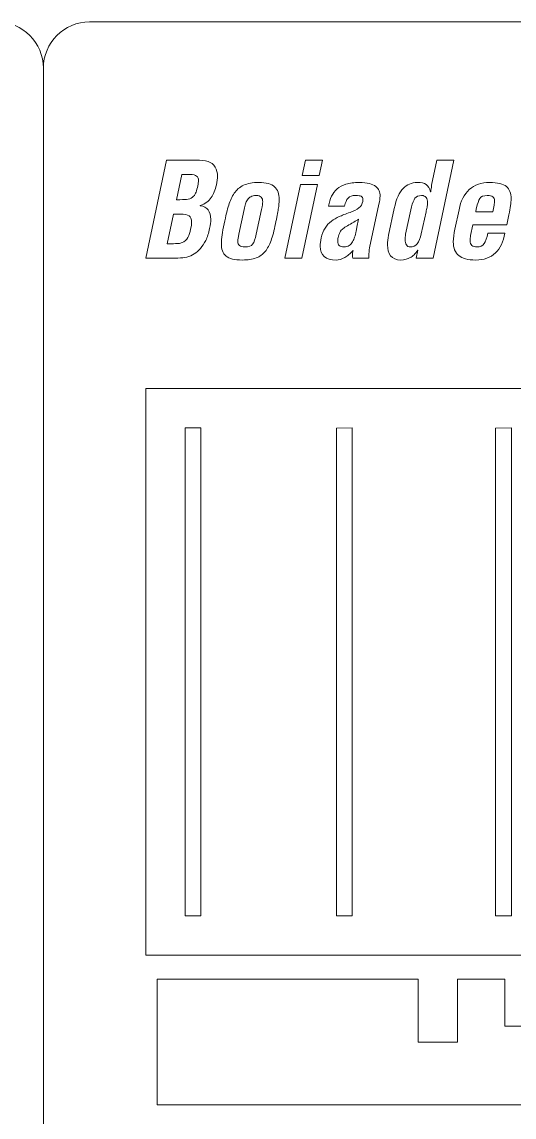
# Model space of a CAD drawing. Header units: centimetres. Extents: x -47.2 to 47.8, y -16.6 to 12.4.
# Drawn here: x 28.65 to 31.84, y 5.3 to 12.4 of the extents above; entities that cross this region are included whole.
import ezdxf

# ---------------------------------------------------------------- set-up
doc = ezdxf.new("R2010")
doc.units = ezdxf.units.CM
doc.header["$MEASUREMENT"] = 0
doc.layers.add('Camada 1', color=7, linetype='Continuous')

msp = doc.modelspace()

# ---------------------------------------------------------------- linework, layer by layer
at = {"layer": 'Camada 1', "color": 6, "lineweight": 9}
for points in [[(10.08972, 12.40298), (10.08972, 12.40298), (28.48972, 12.40298), (28.48972, 12.40298), (28.48972, 12.40298), (28.65472, 12.40298), (28.78972, 12.26798), (28.78972, 12.10298), (28.78972, 12.10298), (28.78972, 12.10298), (28.78972, -16.29702), (28.78972, -16.29702), (28.78972, -16.29702), (28.78972, -16.46202), (28.65472, -16.59702), (28.48972, -16.59702), (28.48972, -16.59702), (28.48972, -16.59702), (10.08972, -16.59702), (10.08972, -16.59702), (10.08972, -16.59702), (9.92472, -16.59702), (9.78972, -16.46202), (9.78972, -16.29702), (9.78972, -16.29702), (9.78972, -16.29702), (9.78972, 12.10298), (9.78972, 12.10298), (9.78972, 12.10298), (9.78972, 12.26798), (9.92472, 12.40298), (10.08972, 12.40298)], [(29.08972, 12.40298), (29.08972, 12.40298), (47.48972, 12.40298), (47.48972, 12.40298), (47.48972, 12.40298), (47.65472, 12.40298), (47.78972, 12.26798), (47.78972, 12.10298), (47.78972, 12.10298), (47.78972, 12.10298), (47.78972, -16.29702), (47.78972, -16.29702), (47.78972, -16.29702), (47.78972, -16.46202), (47.65472, -16.59702), (47.48972, -16.59702), (47.48972, -16.59702), (47.48972, -16.59702), (29.08972, -16.59702), (29.08972, -16.59702), (29.08972, -16.59702), (28.92472, -16.59702), (28.78972, -16.46202), (28.78972, -16.29702), (28.78972, -16.29702), (28.78972, -16.29702), (28.78972, 12.10298), (28.78972, 12.10298), (28.78972, 12.10298), (28.78972, 12.26798), (28.92472, 12.40298), (29.08972, 12.40298)]]:
    msp.add_open_spline(points, degree=3, knots=[0, 0, 0, 0, 0.1111111, 0.1111111, 0.1111111, 0.1111111, 0.2222222, 0.2222222, 0.2222222, 0.2222222, 0.3333333, 0.3333333, 0.3333333, 0.3333333, 0.4444444, 0.4444444, 0.4444444, 0.4444444, 0.5555556, 0.5555556, 0.5555556, 0.5555556, 0.6666667, 0.6666667, 0.6666667, 0.6666667, 0.7777778, 0.7777778, 0.7777778, 0.7777778, 1, 1, 1, 1], dxfattribs=at)
at = {"layer": 'Camada 1', "color": 5, "lineweight": 9}
for points, knots in [([(29.66281, 10.87192), (29.70514, 10.87192), (29.74042, 10.88095), (29.76864, 10.89901), (29.76864, 10.89901), (29.79687, 10.91708), (29.8217, 10.94614), (29.84315, 10.98622), (29.84315, 10.98622), (29.85331, 11.00767), (29.8615, 11.03363), (29.86771, 11.06411), (29.86771, 11.06411), (29.87279, 11.08613), (29.87533, 11.1056), (29.87533, 11.12253), (29.87533, 11.12253), (29.87533, 11.14793), (29.86982, 11.16825), (29.85882, 11.18349), (29.85882, 11.18349), (29.84781, 11.19873), (29.83045, 11.20805), (29.80674, 11.21143), (29.80674, 11.21143), (29.80674, 11.21143), (29.80759, 11.21313), (29.80759, 11.21313), (29.80759, 11.21313), (29.8392, 11.22385), (29.86277, 11.24064), (29.87829, 11.2635), (29.87829, 11.2635), (29.89381, 11.28636), (29.90496, 11.31388), (29.91173, 11.34606), (29.91173, 11.34606), (29.91681, 11.3692), (29.91935, 11.38811), (29.91935, 11.40278), (29.91935, 11.40278), (29.91935, 11.42423), (29.91455, 11.44342), (29.90496, 11.46036), (29.90496, 11.46036), (29.89367, 11.47955), (29.87787, 11.49211), (29.85755, 11.49803), (29.85755, 11.49803), (29.83723, 11.50396), (29.81126, 11.50692), (29.77965, 11.50692), (29.77965, 11.50692), (29.77965, 11.50692), (29.5883, 11.50692), (29.5883, 11.50692), (29.5883, 11.50692), (29.5883, 11.50692), (29.45368, 10.87192), (29.45368, 10.87192), (29.45368, 10.87192), (29.45368, 10.87192), (29.66281, 10.87192), (29.66281, 10.87192)], [0, 0, 0, 0, 0.0588235, 0.0588235, 0.0588235, 0.0588235, 0.1176471, 0.1176471, 0.1176471, 0.1176471, 0.1764706, 0.1764706, 0.1764706, 0.1764706, 0.2352941, 0.2352941, 0.2352941, 0.2352941, 0.2941176, 0.2941176, 0.2941176, 0.2941176, 0.3529412, 0.3529412, 0.3529412, 0.3529412, 0.4117647, 0.4117647, 0.4117647, 0.4117647, 0.4705882, 0.4705882, 0.4705882, 0.4705882, 0.5294118, 0.5294118, 0.5294118, 0.5294118, 0.5882353, 0.5882353, 0.5882353, 0.5882353, 0.6470588, 0.6470588, 0.6470588, 0.6470588, 0.7058824, 0.7058824, 0.7058824, 0.7058824, 0.7647059, 0.7647059, 0.7647059, 0.7647059, 0.8235294, 0.8235294, 0.8235294, 0.8235294, 0.8823529, 0.8823529, 0.8823529, 0.8823529, 1, 1, 1, 1]), ([(30.57891, 11.40702), (30.57891, 11.40702), (30.60008, 11.50692), (30.60008, 11.50692), (30.60008, 11.50692), (30.60008, 11.50692), (30.49001, 11.50692), (30.49001, 11.50692), (30.49001, 11.50692), (30.49001, 11.50692), (30.46885, 11.40702), (30.46885, 11.40702), (30.46885, 11.40702), (30.46885, 11.40702), (30.57891, 11.40702), (30.57891, 11.40702)], [0, 0, 0, 0, 0.2, 0.2, 0.2, 0.2, 0.4, 0.4, 0.4, 0.4, 0.6, 0.6, 0.6, 0.6, 1, 1, 1, 1]), ([(31.20799, 10.87192), (31.20799, 10.87192), (31.31806, 10.87192), (31.31806, 10.87192), (31.31806, 10.87192), (31.31806, 10.87192), (31.45268, 11.50692), (31.45268, 11.50692), (31.45268, 11.50692), (31.45268, 11.50692), (31.34261, 11.50692), (31.34261, 11.50692), (31.34261, 11.50692), (31.34261, 11.50692), (31.3079, 11.34352), (31.3079, 11.34352), (31.3079, 11.34352), (31.30508, 11.32828), (31.30338, 11.31416), (31.30282, 11.30118), (31.30282, 11.30118), (31.30282, 11.30118), (31.30112, 11.30118), (31.30112, 11.30118), (31.30112, 11.30118), (31.29492, 11.3232), (31.28518, 11.33886), (31.27191, 11.34817), (31.27191, 11.34817), (31.25865, 11.35749), (31.23988, 11.36214), (31.21561, 11.36214), (31.21561, 11.36214), (31.17779, 11.36101), (31.14675, 11.34817), (31.12248, 11.32362), (31.12248, 11.32362), (31.09821, 11.29907), (31.07901, 11.25546), (31.0649, 11.19281), (31.0649, 11.19281), (31.0649, 11.19281), (31.02765, 11.02009), (31.02765, 11.02009), (31.02765, 11.02009), (31.0237, 10.99638), (31.02172, 10.97578), (31.02172, 10.95828), (31.02172, 10.95828), (31.02172, 10.92836), (31.02836, 10.90438), (31.04162, 10.88631), (31.04162, 10.88631), (31.05488, 10.86825), (31.07732, 10.85922), (31.10893, 10.85922), (31.10893, 10.85922), (31.13264, 10.86035), (31.15282, 10.86543), (31.16947, 10.87446), (31.16947, 10.87446), (31.18612, 10.88349), (31.20206, 10.89958), (31.2173, 10.92272), (31.2173, 10.92272), (31.2173, 10.92272), (31.219, 10.92272), (31.219, 10.92272), (31.219, 10.92272), (31.219, 10.92272), (31.20799, 10.87192), (31.20799, 10.87192)], [0, 0, 0, 0, 0.0526316, 0.0526316, 0.0526316, 0.0526316, 0.1052632, 0.1052632, 0.1052632, 0.1052632, 0.1578947, 0.1578947, 0.1578947, 0.1578947, 0.2105263, 0.2105263, 0.2105263, 0.2105263, 0.2631579, 0.2631579, 0.2631579, 0.2631579, 0.3157895, 0.3157895, 0.3157895, 0.3157895, 0.3684211, 0.3684211, 0.3684211, 0.3684211, 0.4210526, 0.4210526, 0.4210526, 0.4210526, 0.4736842, 0.4736842, 0.4736842, 0.4736842, 0.5263158, 0.5263158, 0.5263158, 0.5263158, 0.5789474, 0.5789474, 0.5789474, 0.5789474, 0.6315789, 0.6315789, 0.6315789, 0.6315789, 0.6842105, 0.6842105, 0.6842105, 0.6842105, 0.7368421, 0.7368421, 0.7368421, 0.7368421, 0.7894737, 0.7894737, 0.7894737, 0.7894737, 0.8421053, 0.8421053, 0.8421053, 0.8421053, 0.8947368, 0.8947368, 0.8947368, 0.8947368, 1, 1, 1, 1]), ([(29.65265, 11.25038), (29.65265, 11.25038), (29.68736, 11.41379), (29.68736, 11.41379), (29.68736, 11.41379), (29.68736, 11.41379), (29.7424, 11.41379), (29.7424, 11.41379), (29.7424, 11.41379), (29.76159, 11.41322), (29.77528, 11.4097), (29.78346, 11.40321), (29.78346, 11.40321), (29.79165, 11.39671), (29.79574, 11.3867), (29.79574, 11.37315), (29.79574, 11.37315), (29.79574, 11.36468), (29.79433, 11.35396), (29.7915, 11.34098), (29.7915, 11.34098), (29.78755, 11.32404), (29.7836, 11.31021), (29.77965, 11.29949), (29.77965, 11.29949), (29.7757, 11.28876), (29.77062, 11.27973), (29.76441, 11.27239), (29.76441, 11.27239), (29.75482, 11.2628), (29.74324, 11.25673), (29.7297, 11.25419), (29.7297, 11.25419), (29.71615, 11.25165), (29.69781, 11.25038), (29.67466, 11.25038), (29.67466, 11.25038), (29.67466, 11.25038), (29.65265, 11.25038), (29.65265, 11.25038)], [0, 0, 0, 0, 0.0909091, 0.0909091, 0.0909091, 0.0909091, 0.1818182, 0.1818182, 0.1818182, 0.1818182, 0.2727273, 0.2727273, 0.2727273, 0.2727273, 0.3636364, 0.3636364, 0.3636364, 0.3636364, 0.4545455, 0.4545455, 0.4545455, 0.4545455, 0.5454545, 0.5454545, 0.5454545, 0.5454545, 0.6363636, 0.6363636, 0.6363636, 0.6363636, 0.7272727, 0.7272727, 0.7272727, 0.7272727, 0.8181818, 0.8181818, 0.8181818, 0.8181818, 1, 1, 1, 1]), ([(30.08022, 10.85922), (30.11578, 10.85922), (30.14541, 10.86374), (30.16912, 10.87277), (30.16912, 10.87277), (30.19283, 10.8818), (30.21244, 10.89563), (30.22796, 10.91425), (30.22796, 10.91425), (30.24349, 10.93288), (30.25633, 10.95645), (30.26649, 10.98495), (30.26649, 10.98495), (30.27665, 11.01346), (30.28624, 11.04972), (30.29528, 11.09375), (30.29528, 11.09375), (30.30374, 11.13495), (30.30981, 11.16684), (30.31348, 11.18942), (30.31348, 11.18942), (30.31715, 11.212), (30.31898, 11.2326), (30.31898, 11.25123), (30.31898, 11.25123), (30.31898, 11.28848), (30.3091, 11.31628), (30.28935, 11.33463), (30.28935, 11.33463), (30.26959, 11.35297), (30.23544, 11.36214), (30.1869, 11.36214), (30.1869, 11.36214), (30.14683, 11.36214), (30.11395, 11.35607), (30.08826, 11.34394), (30.08826, 11.34394), (30.06258, 11.3318), (30.04226, 11.31445), (30.0273, 11.29187), (30.0273, 11.29187), (30.01235, 11.26929), (30.00049, 11.24361), (29.99174, 11.21482), (29.99174, 11.21482), (29.98299, 11.18603), (29.97298, 11.14568), (29.96169, 11.09375), (29.96169, 11.09375), (29.94983, 11.03956), (29.94391, 10.99751), (29.94391, 10.96759), (29.94391, 10.96759), (29.94391, 10.92978), (29.95407, 10.90226), (29.97439, 10.88504), (29.97439, 10.88504), (29.99471, 10.86783), (30.02999, 10.85922), (30.08022, 10.85922)], [0, 0, 0, 0, 0.0625, 0.0625, 0.0625, 0.0625, 0.125, 0.125, 0.125, 0.125, 0.1875, 0.1875, 0.1875, 0.1875, 0.25, 0.25, 0.25, 0.25, 0.3125, 0.3125, 0.3125, 0.3125, 0.375, 0.375, 0.375, 0.375, 0.4375, 0.4375, 0.4375, 0.4375, 0.5, 0.5, 0.5, 0.5, 0.5625, 0.5625, 0.5625, 0.5625, 0.625, 0.625, 0.625, 0.625, 0.6875, 0.6875, 0.6875, 0.6875, 0.75, 0.75, 0.75, 0.75, 0.8125, 0.8125, 0.8125, 0.8125, 0.875, 0.875, 0.875, 0.875, 1, 1, 1, 1]), ([(30.90064, 10.87192), (30.90064, 10.87361), (30.90064, 10.87615), (30.90064, 10.87954), (30.90064, 10.87954), (30.90064, 10.88462), (30.90064, 10.88716), (30.90064, 10.88716), (30.90064, 10.88716), (30.90064, 10.90466), (30.90234, 10.92187), (30.90572, 10.93881), (30.90572, 10.93881), (30.90572, 10.93881), (30.96584, 11.22075), (30.96584, 11.22075), (30.96584, 11.22075), (30.97092, 11.24163), (30.97346, 11.25913), (30.97346, 11.27324), (30.97346, 11.27324), (30.97346, 11.28622), (30.97134, 11.29794), (30.96711, 11.30838), (30.96711, 11.30838), (30.96288, 11.31882), (30.95568, 11.32813), (30.94552, 11.33632), (30.94552, 11.33632), (30.93536, 11.3445), (30.92153, 11.35085), (30.90403, 11.35537), (30.90403, 11.35537), (30.88653, 11.35988), (30.86452, 11.36214), (30.83799, 11.36214), (30.83799, 11.36214), (30.80469, 11.36214), (30.77618, 11.35847), (30.75248, 11.35114), (30.75248, 11.35114), (30.72877, 11.3438), (30.70944, 11.33336), (30.69448, 11.31981), (30.69448, 11.31981), (30.67952, 11.30626), (30.66767, 11.29046), (30.65892, 11.27239), (30.65892, 11.27239), (30.65017, 11.25433), (30.64326, 11.23288), (30.63818, 11.20805), (30.63818, 11.20805), (30.63818, 11.20805), (30.74316, 11.20805), (30.74316, 11.20805), (30.74316, 11.20805), (30.74824, 11.23175), (30.75586, 11.24925), (30.76602, 11.26054), (30.76602, 11.26054), (30.77618, 11.27183), (30.79284, 11.27747), (30.81598, 11.27747), (30.81598, 11.27747), (30.83235, 11.27747), (30.84406, 11.27592), (30.85111, 11.27282), (30.85111, 11.27282), (30.85817, 11.26971), (30.86198, 11.26308), (30.86254, 11.25292), (30.86254, 11.25292), (30.86254, 11.23373), (30.85704, 11.21807), (30.84603, 11.20593), (30.84603, 11.20593), (30.83503, 11.1938), (30.81682, 11.18293), (30.79142, 11.17333), (30.79142, 11.17333), (30.79142, 11.17333), (30.77872, 11.16825), (30.77872, 11.16825), (30.77872, 11.16825), (30.74937, 11.15753), (30.72595, 11.14822), (30.70845, 11.14031), (30.70845, 11.14031), (30.69095, 11.13241), (30.67416, 11.12253), (30.65807, 11.11068), (30.65807, 11.11068), (30.64199, 11.09883), (30.62816, 11.08401), (30.61659, 11.06623), (30.61659, 11.06623), (30.60502, 11.04845), (30.59669, 11.02714), (30.59161, 11.00231), (30.59161, 11.00231), (30.58709, 10.98199), (30.58484, 10.96421), (30.58484, 10.94897), (30.58484, 10.94897), (30.58484, 10.88914), (30.61955, 10.85922), (30.68898, 10.85922), (30.68898, 10.85922), (30.70704, 10.85922), (30.72567, 10.86458), (30.74486, 10.87531), (30.74486, 10.87531), (30.76236, 10.8849), (30.78014, 10.90014), (30.7982, 10.92103), (30.7982, 10.92103), (30.7982, 10.92103), (30.79989, 10.92103), (30.79989, 10.92103), (30.79989, 10.92103), (30.79594, 10.90861), (30.79396, 10.8976), (30.79396, 10.88801), (30.79396, 10.88801), (30.79396, 10.88236), (30.79481, 10.877), (30.7965, 10.87192), (30.7965, 10.87192), (30.7965, 10.87192), (30.90064, 10.87192), (30.90064, 10.87192)], [0, 0, 0, 0, 0.0294118, 0.0294118, 0.0294118, 0.0294118, 0.0588235, 0.0588235, 0.0588235, 0.0588235, 0.0882353, 0.0882353, 0.0882353, 0.0882353, 0.1176471, 0.1176471, 0.1176471, 0.1176471, 0.1470588, 0.1470588, 0.1470588, 0.1470588, 0.1764706, 0.1764706, 0.1764706, 0.1764706, 0.2058824, 0.2058824, 0.2058824, 0.2058824, 0.2352941, 0.2352941, 0.2352941, 0.2352941, 0.2647059, 0.2647059, 0.2647059, 0.2647059, 0.2941176, 0.2941176, 0.2941176, 0.2941176, 0.3235294, 0.3235294, 0.3235294, 0.3235294, 0.3529412, 0.3529412, 0.3529412, 0.3529412, 0.3823529, 0.3823529, 0.3823529, 0.3823529, 0.4117647, 0.4117647, 0.4117647, 0.4117647, 0.4411765, 0.4411765, 0.4411765, 0.4411765, 0.4705882, 0.4705882, 0.4705882, 0.4705882, 0.5, 0.5, 0.5, 0.5, 0.5294118, 0.5294118, 0.5294118, 0.5294118, 0.5588235, 0.5588235, 0.5588235, 0.5588235, 0.5882353, 0.5882353, 0.5882353, 0.5882353, 0.6176471, 0.6176471, 0.6176471, 0.6176471, 0.6470588, 0.6470588, 0.6470588, 0.6470588, 0.6764706, 0.6764706, 0.6764706, 0.6764706, 0.7058824, 0.7058824, 0.7058824, 0.7058824, 0.7352941, 0.7352941, 0.7352941, 0.7352941, 0.7647059, 0.7647059, 0.7647059, 0.7647059, 0.7941176, 0.7941176, 0.7941176, 0.7941176, 0.8235294, 0.8235294, 0.8235294, 0.8235294, 0.8529412, 0.8529412, 0.8529412, 0.8529412, 0.8823529, 0.8823529, 0.8823529, 0.8823529, 0.9117647, 0.9117647, 0.9117647, 0.9117647, 0.9411765, 0.9411765, 0.9411765, 0.9411765, 1, 1, 1, 1]), ([(31.45946, 11.05988), (31.45212, 11.02884), (31.44845, 11.00146), (31.44845, 10.97775), (31.44845, 10.97775), (31.44845, 10.93711), (31.46016, 10.9072), (31.48359, 10.88801), (31.48359, 10.88801), (31.50701, 10.86882), (31.54356, 10.85922), (31.59323, 10.85922), (31.59323, 10.85922), (31.64742, 10.85922), (31.69017, 10.87446), (31.7215, 10.90494), (31.7215, 10.90494), (31.75283, 10.93542), (31.77329, 10.97832), (31.78288, 11.03363), (31.78288, 11.03363), (31.78288, 11.03363), (31.67282, 11.03363), (31.67282, 11.03363), (31.67282, 11.03363), (31.66717, 11.00259), (31.65899, 10.97987), (31.64826, 10.96548), (31.64826, 10.96548), (31.63754, 10.95108), (31.6223, 10.94389), (31.60254, 10.94389), (31.60254, 10.94389), (31.58787, 10.94389), (31.57672, 10.94699), (31.5691, 10.9532), (31.5691, 10.9532), (31.56148, 10.95941), (31.55767, 10.9707), (31.55767, 10.98707), (31.55767, 10.98707), (31.55767, 10.99553), (31.5588, 11.00598), (31.56106, 11.01839), (31.56106, 11.01839), (31.56106, 11.01839), (31.57545, 11.08782), (31.57545, 11.08782), (31.57545, 11.08782), (31.57545, 11.08782), (31.79558, 11.08782), (31.79558, 11.08782), (31.79558, 11.08782), (31.79558, 11.08782), (31.80913, 11.15217), (31.80913, 11.15217), (31.80913, 11.15217), (31.81873, 11.19732), (31.82353, 11.23175), (31.82353, 11.25546), (31.82353, 11.25546), (31.82353, 11.29159), (31.81322, 11.3184), (31.79262, 11.3359), (31.79262, 11.3359), (31.77202, 11.35339), (31.73604, 11.36214), (31.68467, 11.36214), (31.68467, 11.36214), (31.63048, 11.36214), (31.58632, 11.34676), (31.55217, 11.316), (31.55217, 11.316), (31.51802, 11.28524), (31.49615, 11.24163), (31.48655, 11.18519), (31.48655, 11.18519), (31.48655, 11.18519), (31.45946, 11.05988), (31.45946, 11.05988)], [0, 0, 0, 0, 0.047619, 0.047619, 0.047619, 0.047619, 0.0952381, 0.0952381, 0.0952381, 0.0952381, 0.1428571, 0.1428571, 0.1428571, 0.1428571, 0.1904762, 0.1904762, 0.1904762, 0.1904762, 0.2380952, 0.2380952, 0.2380952, 0.2380952, 0.2857143, 0.2857143, 0.2857143, 0.2857143, 0.3333333, 0.3333333, 0.3333333, 0.3333333, 0.3809524, 0.3809524, 0.3809524, 0.3809524, 0.4285714, 0.4285714, 0.4285714, 0.4285714, 0.4761905, 0.4761905, 0.4761905, 0.4761905, 0.5238095, 0.5238095, 0.5238095, 0.5238095, 0.5714286, 0.5714286, 0.5714286, 0.5714286, 0.6190476, 0.6190476, 0.6190476, 0.6190476, 0.6666667, 0.6666667, 0.6666667, 0.6666667, 0.7142857, 0.7142857, 0.7142857, 0.7142857, 0.7619048, 0.7619048, 0.7619048, 0.7619048, 0.8095238, 0.8095238, 0.8095238, 0.8095238, 0.8571429, 0.8571429, 0.8571429, 0.8571429, 0.9047619, 0.9047619, 0.9047619, 0.9047619, 1, 1, 1, 1]), ([(30.46546, 10.87192), (30.46546, 10.87192), (30.56706, 11.34944), (30.56706, 11.34944), (30.56706, 11.34944), (30.56706, 11.34944), (30.45699, 11.34944), (30.45699, 11.34944), (30.45699, 11.34944), (30.45699, 11.34944), (30.35539, 10.87192), (30.35539, 10.87192), (30.35539, 10.87192), (30.35539, 10.87192), (30.46546, 10.87192), (30.46546, 10.87192)], [0, 0, 0, 0, 0.2, 0.2, 0.2, 0.2, 0.4, 0.4, 0.4, 0.4, 0.6, 0.6, 0.6, 0.6, 1, 1, 1, 1]), ([(30.09123, 11.18688), (30.09461, 11.20156), (30.09772, 11.21369), (30.10054, 11.22329), (30.10054, 11.22329), (30.10336, 11.23288), (30.10746, 11.24177), (30.11282, 11.24996), (30.11282, 11.24996), (30.11818, 11.25814), (30.12538, 11.26477), (30.13441, 11.26985), (30.13441, 11.26985), (30.14344, 11.27493), (30.15501, 11.27747), (30.16912, 11.27747), (30.16912, 11.27747), (30.18493, 11.27747), (30.19607, 11.27395), (30.20256, 11.26689), (30.20256, 11.26689), (30.20906, 11.25984), (30.2123, 11.24982), (30.2123, 11.23683), (30.2123, 11.23683), (30.2123, 11.22724), (30.20976, 11.21087), (30.20468, 11.18773), (30.20468, 11.18773), (30.20468, 11.18773), (30.20468, 11.18688), (30.20468, 11.18688), (30.20468, 11.18688), (30.20468, 11.18688), (30.17081, 11.02771), (30.17081, 11.02771), (30.17081, 11.02771), (30.16404, 10.99553), (30.15614, 10.97352), (30.14711, 10.96167), (30.14711, 10.96167), (30.13808, 10.94981), (30.12171, 10.94389), (30.098, 10.94389), (30.098, 10.94389), (30.0805, 10.94389), (30.06823, 10.94685), (30.06117, 10.95278), (30.06117, 10.95278), (30.05412, 10.9587), (30.05059, 10.96788), (30.05059, 10.98029), (30.05059, 10.98029), (30.05059, 10.99045), (30.05285, 11.00626), (30.05736, 11.02771), (30.05736, 11.02771), (30.05736, 11.02771), (30.09123, 11.18688), (30.09123, 11.18688)], [0, 0, 0, 0, 0.0625, 0.0625, 0.0625, 0.0625, 0.125, 0.125, 0.125, 0.125, 0.1875, 0.1875, 0.1875, 0.1875, 0.25, 0.25, 0.25, 0.25, 0.3125, 0.3125, 0.3125, 0.3125, 0.375, 0.375, 0.375, 0.375, 0.4375, 0.4375, 0.4375, 0.4375, 0.5, 0.5, 0.5, 0.5, 0.5625, 0.5625, 0.5625, 0.5625, 0.625, 0.625, 0.625, 0.625, 0.6875, 0.6875, 0.6875, 0.6875, 0.75, 0.75, 0.75, 0.75, 0.8125, 0.8125, 0.8125, 0.8125, 0.875, 0.875, 0.875, 0.875, 1, 1, 1, 1]), ([(31.24101, 11.02855), (31.22916, 10.97211), (31.20545, 10.94389), (31.16989, 10.94389), (31.16989, 10.94389), (31.15804, 10.94389), (31.14943, 10.94812), (31.14407, 10.95659), (31.14407, 10.95659), (31.13871, 10.96505), (31.13602, 10.97691), (31.13602, 10.99215), (31.13602, 10.99215), (31.13602, 11.00231), (31.13715, 11.0136), (31.13941, 11.02601), (31.13941, 11.02601), (31.13941, 11.02601), (31.17328, 11.18519), (31.17328, 11.18519), (31.17328, 11.18519), (31.17328, 11.18519), (31.17751, 11.20297), (31.17751, 11.20297), (31.17751, 11.20297), (31.18428, 11.22837), (31.19176, 11.24714), (31.19995, 11.25927), (31.19995, 11.25927), (31.20813, 11.27141), (31.22238, 11.27747), (31.2427, 11.27747), (31.2427, 11.27747), (31.25625, 11.27747), (31.26599, 11.2731), (31.27191, 11.26435), (31.27191, 11.26435), (31.27784, 11.2556), (31.2808, 11.24389), (31.2808, 11.22921), (31.2808, 11.22921), (31.2808, 11.22018), (31.27996, 11.21073), (31.27826, 11.20085), (31.27826, 11.20085), (31.27657, 11.19097), (31.27431, 11.18124), (31.27149, 11.17164), (31.27149, 11.17164), (31.27149, 11.17164), (31.24101, 11.02855), (31.24101, 11.02855)], [0, 0, 0, 0, 0.0714286, 0.0714286, 0.0714286, 0.0714286, 0.1428571, 0.1428571, 0.1428571, 0.1428571, 0.2142857, 0.2142857, 0.2142857, 0.2142857, 0.2857143, 0.2857143, 0.2857143, 0.2857143, 0.3571429, 0.3571429, 0.3571429, 0.3571429, 0.4285714, 0.4285714, 0.4285714, 0.4285714, 0.5, 0.5, 0.5, 0.5, 0.5714286, 0.5714286, 0.5714286, 0.5714286, 0.6428571, 0.6428571, 0.6428571, 0.6428571, 0.7142857, 0.7142857, 0.7142857, 0.7142857, 0.7857143, 0.7857143, 0.7857143, 0.7857143, 0.8571429, 0.8571429, 0.8571429, 0.8571429, 1, 1, 1, 1]), ([(31.59408, 11.17249), (31.59408, 11.17249), (31.59746, 11.19196), (31.59746, 11.19196), (31.59746, 11.19196), (31.59746, 11.19196), (31.59916, 11.19789), (31.59916, 11.19789), (31.59916, 11.19789), (31.6048, 11.22442), (31.61186, 11.24431), (31.62032, 11.25758), (31.62032, 11.25758), (31.62879, 11.27084), (31.64488, 11.27747), (31.66858, 11.27747), (31.66858, 11.27747), (31.68552, 11.27747), (31.69765, 11.27479), (31.70499, 11.26943), (31.70499, 11.26943), (31.71233, 11.26407), (31.716, 11.2549), (31.716, 11.24191), (31.716, 11.24191), (31.716, 11.23458), (31.71487, 11.22526), (31.71261, 11.21397), (31.71261, 11.21397), (31.71261, 11.21397), (31.70414, 11.17249), (31.70414, 11.17249), (31.70414, 11.17249), (31.70414, 11.17249), (31.59408, 11.17249), (31.59408, 11.17249)], [0, 0, 0, 0, 0.1, 0.1, 0.1, 0.1, 0.2, 0.2, 0.2, 0.2, 0.3, 0.3, 0.3, 0.3, 0.4, 0.4, 0.4, 0.4, 0.5, 0.5, 0.5, 0.5, 0.6, 0.6, 0.6, 0.6, 0.7, 0.7, 0.7, 0.7, 0.8, 0.8, 0.8, 0.8, 1, 1, 1, 1]), ([(29.59169, 10.96505), (29.59169, 10.96505), (29.63318, 11.15725), (29.63318, 11.15725), (29.63318, 11.15725), (29.63318, 11.15725), (29.6789, 11.15725), (29.6789, 11.15725), (29.6789, 11.15725), (29.70543, 11.15725), (29.72405, 11.1533), (29.73478, 11.14539), (29.73478, 11.14539), (29.7455, 11.13749), (29.75086, 11.12423), (29.75086, 11.1056), (29.75086, 11.1056), (29.75086, 11.09431), (29.74889, 11.07907), (29.74494, 11.05988), (29.74494, 11.05988), (29.74099, 11.039), (29.73478, 11.02065), (29.72631, 11.00485), (29.72631, 11.00485), (29.71784, 10.98904), (29.70571, 10.97804), (29.6899, 10.97183), (29.6899, 10.97183), (29.68257, 10.969), (29.67424, 10.96717), (29.66493, 10.96632), (29.66493, 10.96632), (29.65561, 10.96548), (29.63967, 10.96505), (29.61709, 10.96505), (29.61709, 10.96505), (29.61709, 10.96505), (29.59169, 10.96505), (29.59169, 10.96505)], [0, 0, 0, 0, 0.0909091, 0.0909091, 0.0909091, 0.0909091, 0.1818182, 0.1818182, 0.1818182, 0.1818182, 0.2727273, 0.2727273, 0.2727273, 0.2727273, 0.3636364, 0.3636364, 0.3636364, 0.3636364, 0.4545455, 0.4545455, 0.4545455, 0.4545455, 0.5454545, 0.5454545, 0.5454545, 0.5454545, 0.6363636, 0.6363636, 0.6363636, 0.6363636, 0.7272727, 0.7272727, 0.7272727, 0.7272727, 0.8181818, 0.8181818, 0.8181818, 0.8181818, 1, 1, 1, 1]), ([(30.8236, 11.07173), (30.82247, 11.06665), (30.82078, 11.05875), (30.81852, 11.04803), (30.81852, 11.04803), (30.81513, 11.03166), (30.81174, 11.01825), (30.80836, 11.00781), (30.80836, 11.00781), (30.80497, 10.99737), (30.8006, 10.98721), (30.79523, 10.97733), (30.79523, 10.97733), (30.78987, 10.96745), (30.78268, 10.95941), (30.77364, 10.9532), (30.77364, 10.9532), (30.76461, 10.94699), (30.75361, 10.94389), (30.74062, 10.94389), (30.74062, 10.94389), (30.72595, 10.94389), (30.71537, 10.94699), (30.70887, 10.9532), (30.70887, 10.9532), (30.70238, 10.95941), (30.69914, 10.96872), (30.69914, 10.98114), (30.69914, 10.98114), (30.69914, 10.98791), (30.69998, 10.99582), (30.70168, 11.00485), (30.70168, 11.00485), (30.7045, 11.01727), (30.70831, 11.02841), (30.71311, 11.03829), (30.71311, 11.03829), (30.71791, 11.04817), (30.72454, 11.05621), (30.733, 11.06242), (30.733, 11.06242), (30.74824, 11.07315), (30.77139, 11.08726), (30.80243, 11.10475), (30.80243, 11.10475), (30.81654, 11.11266), (30.82727, 11.11887), (30.8346, 11.12338), (30.8346, 11.12338), (30.8346, 11.12338), (30.8236, 11.07173), (30.8236, 11.07173)], [0, 0, 0, 0, 0.0714286, 0.0714286, 0.0714286, 0.0714286, 0.1428571, 0.1428571, 0.1428571, 0.1428571, 0.2142857, 0.2142857, 0.2142857, 0.2142857, 0.2857143, 0.2857143, 0.2857143, 0.2857143, 0.3571429, 0.3571429, 0.3571429, 0.3571429, 0.4285714, 0.4285714, 0.4285714, 0.4285714, 0.5, 0.5, 0.5, 0.5, 0.5714286, 0.5714286, 0.5714286, 0.5714286, 0.6428571, 0.6428571, 0.6428571, 0.6428571, 0.7142857, 0.7142857, 0.7142857, 0.7142857, 0.7857143, 0.7857143, 0.7857143, 0.7857143, 0.8571429, 0.8571429, 0.8571429, 0.8571429, 1, 1, 1, 1])]:
    msp.add_open_spline(points, degree=3, knots=knots, dxfattribs=at)
at = {"layer": 'Camada 1', "color": 250, "lineweight": 9}
for points, knots in [([(35.12675, 10.02515), (35.12675, 10.02515), (35.12675, 6.35281), (35.12675, 6.35281), (35.12675, 6.35281), (35.12675, 6.35281), (29.45368, 6.35281), (29.45368, 6.35281), (29.45368, 6.35281), (29.45368, 6.35281), (29.45368, 10.02515), (29.45368, 10.02515), (29.45368, 10.02515), (29.45368, 10.02515), (35.12675, 10.02515), (35.12675, 10.02515)], [0, 0, 0, 0, 0.2, 0.2, 0.2, 0.2, 0.4, 0.4, 0.4, 0.4, 0.6, 0.6, 0.6, 0.6, 1, 1, 1, 1]), ([(40.34031, 5.89099), (40.34031, 5.89099), (40.34031, 6.19702), (40.34031, 6.19702), (40.34031, 6.19702), (40.34031, 6.19702), (43.30301, 6.19702), (43.30301, 6.19702), (43.30301, 6.19702), (43.30301, 6.19702), (43.30301, 5.78898), (43.30301, 5.78898), (43.30301, 5.78898), (43.30301, 5.78898), (43.55804, 5.78898), (43.55804, 5.78898), (43.55804, 5.78898), (43.55804, 5.78898), (43.55804, 6.19702), (43.55804, 6.19702), (43.55804, 6.19702), (43.55804, 6.19702), (45.85311, 6.19702), (45.85311, 6.19702), (45.85311, 6.19702), (45.85311, 6.19702), (45.85311, 5.38094), (45.85311, 5.38094), (45.85311, 5.38094), (45.85311, 5.38094), (29.52731, 5.38094), (29.52731, 5.38094), (29.52731, 5.38094), (29.52731, 5.38094), (29.52731, 6.19702), (29.52731, 6.19702), (29.52731, 6.19702), (29.52731, 6.19702), (31.22067, 6.19702), (31.22067, 6.19702), (31.22067, 6.19702), (31.22067, 6.19702), (31.22067, 5.78898), (31.22067, 5.78898), (31.22067, 5.78898), (31.22067, 5.78898), (31.47569, 5.78898), (31.47569, 5.78898), (31.47569, 5.78898), (31.47569, 5.78898), (31.47569, 6.19702), (31.47569, 6.19702), (31.47569, 6.19702), (31.47569, 6.19702), (31.78172, 6.19702), (31.78172, 6.19702), (31.78172, 6.19702), (31.78172, 6.19702), (31.78172, 5.89099), (31.78172, 5.89099), (31.78172, 5.89099), (31.78172, 5.89099), (32.03674, 5.89099), (32.03674, 5.89099), (32.03674, 5.89099), (32.03674, 5.89099), (32.03674, 6.19702), (32.03674, 6.19702), (32.03674, 6.19702), (32.03674, 6.19702), (35.82232, 6.19702), (35.82232, 6.19702), (35.82232, 6.19702), (35.82232, 6.19702), (35.82232, 5.78898), (35.82232, 5.78898), (35.82232, 5.78898), (35.82232, 5.78898), (36.07735, 5.78898), (36.07735, 5.78898), (36.07735, 5.78898), (36.07735, 5.78898), (36.07735, 6.19702), (36.07735, 6.19702), (36.07735, 6.19702), (36.07735, 6.19702), (39.56267, 6.19702), (39.56267, 6.19702), (39.56267, 6.19702), (39.56267, 6.19702), (39.56267, 5.78898), (39.56267, 5.78898), (39.56267, 5.78898), (39.56267, 5.78898), (39.81769, 5.78898), (39.81769, 5.78898), (39.81769, 5.78898), (39.81769, 5.78898), (39.81769, 6.19702), (39.81769, 6.19702), (39.81769, 6.19702), (39.81769, 6.19702), (40.08528, 6.19702), (40.08528, 6.19702), (40.08528, 6.19702), (40.08528, 6.19702), (40.08528, 5.89099), (40.08528, 5.89099), (40.08528, 5.89099), (40.08528, 5.89099), (40.34031, 5.89099), (40.34031, 5.89099)], [0, 0, 0, 0, 0.0344828, 0.0344828, 0.0344828, 0.0344828, 0.0689655, 0.0689655, 0.0689655, 0.0689655, 0.1034483, 0.1034483, 0.1034483, 0.1034483, 0.137931, 0.137931, 0.137931, 0.137931, 0.1724138, 0.1724138, 0.1724138, 0.1724138, 0.2068966, 0.2068966, 0.2068966, 0.2068966, 0.2413793, 0.2413793, 0.2413793, 0.2413793, 0.2758621, 0.2758621, 0.2758621, 0.2758621, 0.3103448, 0.3103448, 0.3103448, 0.3103448, 0.3448276, 0.3448276, 0.3448276, 0.3448276, 0.3793103, 0.3793103, 0.3793103, 0.3793103, 0.4137931, 0.4137931, 0.4137931, 0.4137931, 0.4482759, 0.4482759, 0.4482759, 0.4482759, 0.4827586, 0.4827586, 0.4827586, 0.4827586, 0.5172414, 0.5172414, 0.5172414, 0.5172414, 0.5517241, 0.5517241, 0.5517241, 0.5517241, 0.5862069, 0.5862069, 0.5862069, 0.5862069, 0.6206897, 0.6206897, 0.6206897, 0.6206897, 0.6551724, 0.6551724, 0.6551724, 0.6551724, 0.6896552, 0.6896552, 0.6896552, 0.6896552, 0.7241379, 0.7241379, 0.7241379, 0.7241379, 0.7586207, 0.7586207, 0.7586207, 0.7586207, 0.7931034, 0.7931034, 0.7931034, 0.7931034, 0.8275862, 0.8275862, 0.8275862, 0.8275862, 0.862069, 0.862069, 0.862069, 0.862069, 0.8965517, 0.8965517, 0.8965517, 0.8965517, 0.9310345, 0.9310345, 0.9310345, 0.9310345, 1, 1, 1, 1])]:
    msp.add_open_spline(points, degree=3, knots=knots, dxfattribs=at)
at = {"layer": 'Camada 1', "color": 114, "lineweight": 9}
for points in [[(29.81071, 6.60784), (29.81071, 6.60784), (29.7087, 6.60784), (29.7087, 6.60784), (29.7087, 6.60784), (29.7087, 6.60784), (29.7087, 9.77013), (29.7087, 9.77013), (29.7087, 9.77013), (29.7087, 9.77013), (29.81071, 9.77013), (29.81071, 9.77013), (29.81071, 9.77013), (29.81071, 9.77013), (29.81071, 6.60784), (29.81071, 6.60784)], [(30.6903, 9.77005), (30.6903, 9.77005), (30.79231, 9.77013), (30.79231, 9.77013), (30.79231, 9.77013), (30.79231, 9.77013), (30.79231, 6.60784), (30.79231, 6.60784), (30.79231, 6.60784), (30.79231, 6.60784), (30.6903, 6.60776), (30.6903, 6.60776), (30.6903, 6.60776), (30.6903, 6.60776), (30.6903, 9.77005), (30.6903, 9.77005)], [(31.72291, 9.77005), (31.72291, 9.77005), (31.82491, 9.77013), (31.82491, 9.77013), (31.82491, 9.77013), (31.82491, 9.77013), (31.82491, 6.60784), (31.82491, 6.60784), (31.82491, 6.60784), (31.82491, 6.60784), (31.72291, 6.60776), (31.72291, 6.60776), (31.72291, 6.60776), (31.72291, 6.60776), (31.72291, 9.77005), (31.72291, 9.77005)]]:
    msp.add_open_spline(points, degree=3, knots=[0, 0, 0, 0, 0.2, 0.2, 0.2, 0.2, 0.4, 0.4, 0.4, 0.4, 0.6, 0.6, 0.6, 0.6, 1, 1, 1, 1], dxfattribs=at)

doc.saveas('drawing.dxf')
